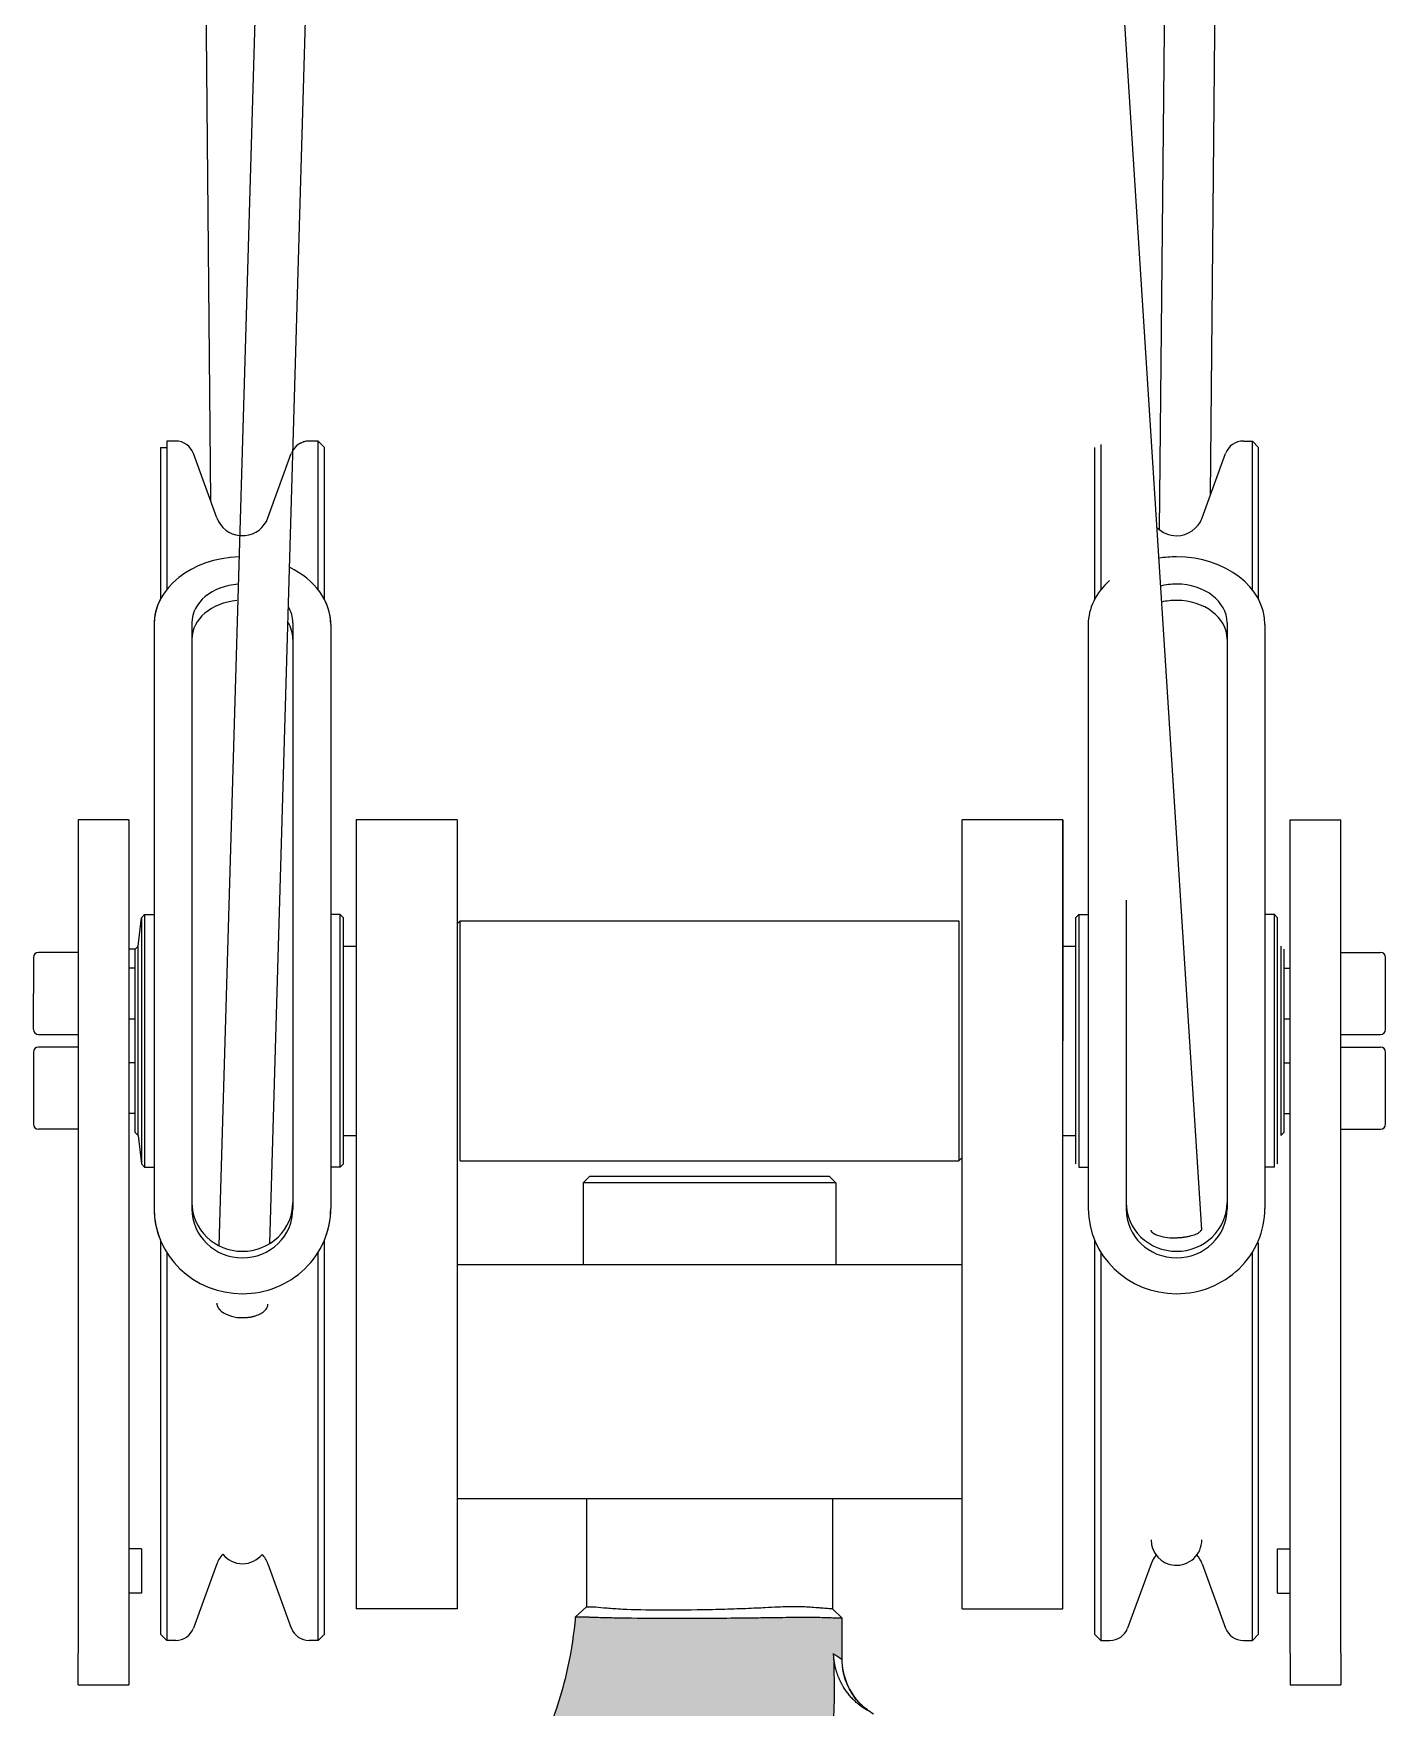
# Model space of a CAD drawing. Extents: x -599358 to 2865263, y -1062760 to 486533.
# Drawn here: x 1033367.2 to 1033703.8, y -673681.3 to -673264.6 of the extents above; entities that cross this region are included whole.
import ezdxf

# ---------------------------------------------------------------- set-up
doc = ezdxf.new("R2010")
doc.units = 0
for name, color, linetype in [('A-LIN-V', 9, 'Continuous'), ('EWHS5T6M-2', 7, 'Continuous'), ('零件1^葫芦小车', 7, 'Continuous')]:
    doc.layers.add(name, color=color, linetype=linetype)

# ---------------------------------------------------------------- blocks, each defined once
blk = doc.blocks.new('55555555rrrrrr-M-M')
h = blk.add_hatch(color=2)
h.dxf.hatch_style = 1
edge = h.paths.add_edge_path()
edge.add_ellipse((-1521107.93, 577447.26), major_axis=(-945.59, 0), ratio=1, start_angle=428.90986, end_angle=430.75307, ccw=False)
edge.add_line((-1521448.19, 576565.01), (-1521453.14, 576557.52))
edge.add_line((-1521453.14, 576557.52), (-1521453.69, 576556.69))
edge.add_line((-1521453.69, 576556.69), (-1521453.66, 576556.69))
edge.add_spline(control_points=[(-1521453.66, 576556.69), (-1521454.81, 576554.85), (-1521455.95, 576552.98), (-1521459.9, 576546.17), (-1521462.58, 576541.08), (-1521467.4, 576530.98), (-1521469.53, 576525.96), (-1521472.26, 576518.86), (-1521473.09, 576516.56), (-1521474.6, 576512.17), (-1521475.28, 576510.08), (-1521475.99, 576507.79), (-1521476.09, 576507.46), (-1521476.86, 576504.92), (-1521477.38, 576503.1), (-1521478.31, 576499.69), (-1521478.72, 576498.1), (-1521479.79, 576493.75), (-1521480.65, 576491.16), (-1521482.82, 576486.08), (-1521484.15, 576483.58), (-1521487.25, 576478.8), (-1521489.02, 576476.52), (-1521492.95, 576472.3), (-1521495.11, 576470.36), (-1521499.68, 576466.9), (-1521502.11, 576465.38), (-1521507.09, 576462.82), (-1521509.65, 576461.77), (-1521514.78, 576460.14), (-1521517.35, 576459.55), (-1521522.39, 576458.8), (-1521524.85, 576458.62), (-1521528.79, 576458.62), (-1521530.35, 576458.7), (-1521533.44, 576458.99), (-1521534.97, 576459.21), (-1521538.01, 576459.79), (-1521539.51, 576460.15), (-1521542.46, 576461), (-1521543.91, 576461.49), (-1521546.77, 576462.62), (-1521548.17, 576463.24), (-1521550.91, 576464.63), (-1521552.25, 576465.38), (-1521554.86, 576467.02), (-1521556.13, 576467.91), (-1521558.6, 576469.8), (-1521559.79, 576470.81), (-1521562.1, 576472.95), (-1521563.21, 576474.09), (-1521565.33, 576476.48), (-1521566.34, 576477.73), (-1521568.25, 576480.36), (-1521569.15, 576481.74), (-1521570.82, 576484.6), (-1521571.59, 576486.09), (-1521572.99, 576489.18), (-1521573.62, 576490.77), (-1521574.72, 576494.05), (-1521575.19, 576495.74), (-1521575.95, 576499.18), (-1521576.24, 576500.94), (-1521576.63, 576504.5), (-1521576.73, 576506.31), (-1521576.73, 576510.59), (-1521576.54, 576513.39), (-1521575.79, 576517.86), (-1521575.46, 576519.39), (-1521574.63, 576522.49), (-1521574.13, 576524.06), (-1521572.95, 576527.17), (-1521572.27, 576528.72), (-1521570.76, 576531.75), (-1521569.93, 576533.22), (-1521568.13, 576536.06), (-1521567.17, 576537.42), (-1521565.15, 576539.99), (-1521564.09, 576541.2), (-1521559.29, 576546.23), (-1521555.42, 576550.28), (-1521547.63, 576558.42), (-1521543.74, 576562.85), (-1521536.34, 576572.06), (-1521532.82, 576576.84), (-1521526.19, 576586.7), (-1521523.08, 576591.79), (-1521517.3, 576602.22), (-1521514.64, 576607.57), (-1521509.93, 576618.12), (-1521507.87, 576623.31), (-1521506.01, 576628.57)], knot_values=[0, 0, 0, 0, 0.012094, 0.012094, 0.043169, 0.043169, 0.074245, 0.074245, 0.089782, 0.089782, 0.10532, 0.10532, 0.108005, 0.108005, 0.126597, 0.126597, 0.14519, 0.14519, 0.171955, 0.171955, 0.198721, 0.198721, 0.225486, 0.225486, 0.252251, 0.252251, 0.279017, 0.279017, 0.305782, 0.305782, 0.332547, 0.332547, 0.359313, 0.359313, 0.3769, 0.3769, 0.394487, 0.394487, 0.412074, 0.412074, 0.429662, 0.429662, 0.447249, 0.447249, 0.464836, 0.464836, 0.482423, 0.482423, 0.500011, 0.500011, 0.517598, 0.517598, 0.535185, 0.535185, 0.552772, 0.552772, 0.570359, 0.570359, 0.587947, 0.587947, 0.605534, 0.605534, 0.623121, 0.623121, 0.640708, 0.640708, 0.664579, 0.664579, 0.676514, 0.676514, 0.688449, 0.688449, 0.700384, 0.700384, 0.712319, 0.712319, 0.724254, 0.724254, 0.736189, 0.736189, 0.777684, 0.777684, 0.822741, 0.822741, 0.867798, 0.867798, 0.912855, 0.912855, 0.957912, 0.957912, 1, 1, 1, 1], degree=3, periodic=0)
edge.add_line((-1521506.01, 576628.57), (-1521507.41, 576627.58))
edge.add_ellipse((-1521696.46, 576693.86), major_axis=(200.34, 0), ratio=1, start_angle=340.6813, end_angle=351.3249)
edge.add_line((-1521498.42, 576663.64), (-1521500.08, 576662.35))
edge.add_spline(control_points=[(-1521500.08, 576662.35), (-1521500.11, 576662.33), (-1521500.14, 576662.32), (-1521500.17, 576662.32), (-1521500.2, 576662.32), (-1521500.23, 576662.34), (-1521500.25, 576662.38), (-1521500.27, 576662.41), (-1521500.29, 576662.46), (-1521500.31, 576662.51), (-1521500.32, 576662.57), (-1521500.33, 576662.63), (-1521500.34, 576662.71), (-1521500.35, 576662.82), (-1521500.35, 576662.94), (-1521500.34, 576663.07), (-1521500.34, 576663.26), (-1521500.32, 576663.45), (-1521500.29, 576663.64), (-1521500.25, 576663.91), (-1521500.19, 576664.17), (-1521500.13, 576664.42), (-1521500.06, 576664.66), (-1521499.98, 576664.9), (-1521499.89, 576665.09), (-1521499.84, 576665.2), (-1521499.79, 576665.3), (-1521499.73, 576665.38), (-1521499.7, 576665.42), (-1521499.68, 576665.45), (-1521499.65, 576665.47)], knot_values=[0, 0, 0, 0, 0.06223, 0.06223, 0.06223, 0.125059, 0.125059, 0.125059, 0.182556, 0.182556, 0.182556, 0.239933, 0.239933, 0.239933, 0.329747, 0.329747, 0.329747, 0.462371, 0.462371, 0.462371, 0.647003, 0.647003, 0.647003, 0.834607, 0.834607, 0.834607, 0.943556, 0.943556, 0.943556, 1, 1, 1, 1], degree=3, periodic=0)
edge.add_line((-1521499.65, 576665.47), (-1521497.96, 576666.78))
edge.add_ellipse((-1521696.46, 576693.86), major_axis=(200.34, 0), ratio=1, start_angle=352.2315, end_angle=362.5739)
edge.add_ellipse((-1521409.42, 576828.85), major_axis=(153.06, 0), ratio=1, start_angle=235.4035, end_angle=236.3361)
edge.add_ellipse((-1521409.42, 576828.85), major_axis=(153.06, 0), ratio=1, start_angle=236.3361, end_angle=236.3512)
edge.add_line((-1521494.23, 576701.44), (-1521494.23, 576702.57))
edge.add_line((-1521494.23, 576702.57), (-1521494.23, 576711.67))
edge.add_spline(control_points=[(-1521494.23, 576711.67), (-1521494.25, 576711.67), (-1521494.28, 576711.68), (-1521494.54, 576711.68), (-1521494.98, 576711.7), (-1521495.63, 576711.71), (-1521496.43, 576711.73), (-1521497.4, 576711.76), (-1521498.84, 576711.8), (-1521500.83, 576711.84), (-1521503.75, 576711.88), (-1521508, 576711.83), (-1521513.27, 576711.75), (-1521519.98, 576711.66), (-1521528.45, 576711.61), (-1521539.87, 576711.59), (-1521548.94, 576711.68), (-1521554.11, 576711.8), (-1521556.41, 576711.88), (-1521557.55, 576711.92), (-1521558.48, 576711.95), (-1521560.12, 576711.96), (-1521560.42, 576711.95), (-1521560.64, 576711.95)], knot_values=[0, 0, 0, 0, 0.023008, 0.046985, 0.071916, 0.097784, 0.124572, 0.144341, 0.171112, 0.217444, 0.250912, 0.29895, 0.377038, 0.419517, 0.501427, 0.62005, 0.748963, 0.803749, 0.842652, 0.866405, 0.874501, 0.907064, 1, 1, 1, 1], degree=3, periodic=0)
edge.add_spline(control_points=[(-1521560.64, 576711.95), (-1521560.73, 576710.96), (-1521560.83, 576709.96), (-1521561.44, 576704.88), (-1521562.18, 576700.74), (-1521564.65, 576690.74), (-1521566.65, 576684.89), (-1521571.74, 576673.54), (-1521574.84, 576668.05), (-1521581.97, 576657.74), (-1521586.01, 576652.93), (-1521594.78, 576644.22), (-1521599.51, 576640.32), (-1521610.29, 576632.9), (-1521616.49, 576628.63), (-1521627.58, 576620.99), (-1521632.37, 576617.17), (-1521641.25, 576609.17), (-1521645.34, 576604.98), (-1521652.93, 576596.19), (-1521656.45, 576591.59), (-1521662.98, 576581.81), (-1521665.99, 576576.65), (-1521671.29, 576566), (-1521673.6, 576560.58), (-1521676.22, 576553.1), (-1521676.78, 576551.4), (-1521677.84, 576547.92), (-1521678.35, 576546.15), (-1521679.31, 576542.55), (-1521679.76, 576540.71), (-1521680.59, 576536.96), (-1521680.97, 576535.05), (-1521681.67, 576531.17), (-1521681.98, 576529.19), (-1521682.53, 576525.16), (-1521682.77, 576523.11), (-1521683.34, 576516.86), (-1521683.55, 576512.55), (-1521683.55, 576504.86), (-1521683.43, 576501.4), (-1521682.9, 576494.1), (-1521682.47, 576490.27), (-1521681.23, 576482.28), (-1521680.4, 576478.13), (-1521678.26, 576469.58), (-1521676.95, 576465.18), (-1521673.77, 576456.23), (-1521671.9, 576451.69), (-1521667.54, 576442.58), (-1521665.06, 576438.01), (-1521659.47, 576429.01), (-1521656.35, 576424.56), (-1521649.52, 576415.95), (-1521645.81, 576411.78), (-1521637.83, 576403.85), (-1521633.57, 576400.09), (-1521624.62, 576393.11), (-1521619.93, 576389.89), (-1521610.25, 576384.06), (-1521605.26, 576381.45), (-1521595.14, 576376.89), (-1521590, 576374.94), (-1521579.73, 576371.68), (-1521574.6, 576370.38), (-1521564.48, 576368.38), (-1521559.49, 576367.68), (-1521549.75, 576366.82), (-1521545.01, 576366.65), (-1521535.86, 576366.76), (-1521531.45, 576367.04), (-1521520.81, 576368.16), (-1521514.31, 576369.36), (-1521501.37, 576372.9), (-1521494.94, 576375.23), (-1521482.39, 576381.04), (-1521476.27, 576384.51), (-1521464.63, 576392.56), (-1521459.11, 576397.12), (-1521448.9, 576407.2), (-1521444.22, 576412.72), (-1521435.89, 576424.49), (-1521432.26, 576430.74), (-1521426.15, 576443.73), (-1521423.69, 576450.46), (-1521419.98, 576464.11), (-1521418.74, 576471.04), (-1521417.65, 576482.7), (-1521417.49, 576487.46), (-1521417.7, 576496.86), (-1521418.08, 576501.5), (-1521418.79, 576506.7), (-1521418.92, 576507.64), (-1521419.33, 576510.9), (-1521419.6, 576513.47), (-1521420.03, 576518.27), (-1521420.18, 576520.5), (-1521420.54, 576526.79), (-1521420.62, 576530.46), (-1521420.64, 576537.35), (-1521420.56, 576540.58), (-1521420.25, 576547.24), (-1521420.02, 576550.67), (-1521419.64, 576554.52)], knot_values=[0, 0, 0, 0, 0.005894, 0.005894, 0.030053, 0.030053, 0.064391, 0.064391, 0.098729, 0.098729, 0.133067, 0.133067, 0.167406, 0.167406, 0.20826, 0.20826, 0.244777, 0.244777, 0.281295, 0.281295, 0.317812, 0.317812, 0.354329, 0.354329, 0.387959, 0.387959, 0.397632, 0.397632, 0.407305, 0.407305, 0.416978, 0.416978, 0.426651, 0.426651, 0.436324, 0.436324, 0.445997, 0.445997, 0.465343, 0.465343, 0.479597, 0.479597, 0.493851, 0.493851, 0.508105, 0.508105, 0.522359, 0.522359, 0.536613, 0.536613, 0.550867, 0.550867, 0.565121, 0.565121, 0.579374, 0.579374, 0.593628, 0.593628, 0.607882, 0.607882, 0.622136, 0.622136, 0.63639, 0.63639, 0.650644, 0.650644, 0.664898, 0.664898, 0.679151, 0.679151, 0.693405, 0.693405, 0.715098, 0.715098, 0.73679, 0.73679, 0.758483, 0.758483, 0.780175, 0.780175, 0.801868, 0.801868, 0.82356, 0.82356, 0.845252, 0.845252, 0.866945, 0.866945, 0.882014, 0.882014, 0.897082, 0.897082, 0.899258, 0.899258, 0.911851, 0.911851, 0.924444, 0.924444, 0.949629, 0.949629, 0.974815, 0.974815, 1, 1, 1, 1], degree=3, periodic=0)
h.paths.add_polyline_path([(-1521453.69, 576556.69), (-1521453.14, 576557.52), (-1521453.12, 576556.7), (-1521453.66, 576556.69)], flags=16)
at = {"color": 2}
for p, q in [((-1521663.95, 577003.12), (-1521662.37, 577003.12)), ((-1521644.2, 576981.16), (-1521642.84, 576981.16)), ((-1521668.66, 576886.05), (-1521667.87, 576886.84)), ((-1521618.37, 576886.05), (-1521619.16, 576886.84)), ((-1521669.45, 576878.98), (-1521668.66, 576886.05)), ((-1521670.23, 576878.2), (-1521671.8, 576878.2)), ((-1521670.23, 576832.62), (-1521669.45, 576831.84)), ((-1521669.45, 576831.84), (-1521668.66, 576824.77)), ((-1521668.66, 576824.77), (-1521667.87, 576823.98))]:
    blk.add_line(p, q, dxfattribs=at)
at = {"layer": 'EWHS5T6M-2', "color": 2, "linetype": 'Continuous'}
for p, q in [((-1521663.95, 577003.12), (-1521663.95, 576965.25)), ((-1521663.95, 577003.12), (-1521663.95, 576965.25)), ((-1521660.13, 577004.7), (-1521662.37, 577004.7)), ((-1521662.37, 577004.7), (-1521662.37, 576967.68)), ((-1521660.13, 577004.7), (-1521662.37, 577004.7)), ((-1521662.37, 577004.7), (-1521662.37, 577003.12)), ((-1521624.66, 577004.7), (-1521626.91, 577004.7)), ((-1521624.66, 577004.7), (-1521626.91, 577004.7)), ((-1521624.66, 576967.68), (-1521624.66, 577004.7)), ((-1521623.09, 577003.12), (-1521624.66, 577004.7)), ((-1521623.09, 577003.12), (-1521624.66, 577004.7)), ((-1521623.09, 576965.25), (-1521623.09, 577003.12)), ((-1521623.09, 576965.25), (-1521623.09, 577003.12)), ((-1521431.37, 577003.12), (-1521431.37, 576965.25)), ((-1521429.8, 577003.84), (-1521429.8, 576967.68)), ((-1521394.33, 577004.7), (-1521392.09, 577004.7)), ((-1521392.09, 576967.68), (-1521392.09, 577004.7)), ((-1521390.52, 577003.12), (-1521392.09, 577004.7)), ((-1521390.52, 576965.25), (-1521390.52, 577003.12)), ((-1521649.87, 576985.57), (-1521655.7, 577001.59)), ((-1521649.87, 576985.57), (-1521655.7, 577001.59)), ((-1521637.17, 576985.57), (-1521631.34, 577001.59)), ((-1521404.6, 576985.57), (-1521398.76, 577001.59)), ((-1521665.52, 576959), (-1521665.52, 576890.29)), ((-1521665.52, 576959), (-1521665.52, 576890.29)), ((-1521656.09, 576959.45), (-1521656.09, 576890.44)), ((-1521630.95, 576959.45), (-1521630.95, 576890.44)), ((-1521621.52, 576959), (-1521621.52, 576890.29)), ((-1521621.52, 576959), (-1521621.52, 576890.29)), ((-1521432.95, 576959), (-1521432.95, 576890.29)), ((-1521398.37, 576959.45), (-1521398.37, 576890.44)), ((-1521388.95, 576959), (-1521388.95, 576890.29)), ((-1521671.8, 576910.41), (-1521684.37, 576910.41)), ((-1521684.37, 576910.41), (-1521684.37, 576855.41)), ((-1521671.8, 576910.41), (-1521684.37, 576910.41)), ((-1521684.37, 576910.41), (-1521684.37, 576855.41)), ((-1521671.8, 576910.41), (-1521671.8, 576855.41)), ((-1521671.8, 576910.41), (-1521671.8, 576878.2)), ((-1521615.23, 576910.41), (-1521615.23, 576855.41)), ((-1521590.09, 576910.41), (-1521615.23, 576910.41)), ((-1521615.23, 576910.41), (-1521615.23, 576855.41)), ((-1521590.09, 576910.41), (-1521615.23, 576910.41)), ((-1521590.09, 576910.41), (-1521590.09, 576855.41)), ((-1521590.09, 576910.41), (-1521590.09, 576855.41)), ((-1521464.37, 576855.41), (-1521464.37, 576910.41)), ((-1521439.23, 576910.41), (-1521464.37, 576910.41)), ((-1521464.37, 576855.41), (-1521464.37, 576910.41)), ((-1521439.23, 576910.41), (-1521464.37, 576910.41)), ((-1521439.23, 576855.41), (-1521439.23, 576910.41)), ((-1521439.23, 576910.41), (-1521439.23, 576855.41)), ((-1521382.66, 576855.41), (-1521382.66, 576910.41)), ((-1521382.66, 576910.41), (-1521370.09, 576910.41)), ((-1521370.09, 576855.41), (-1521370.09, 576910.41)), ((-1521665.52, 576890.29), (-1521665.52, 576813.7)), ((-1521665.52, 576890.29), (-1521665.52, 576813.7)), ((-1521656.09, 576890.44), (-1521656.09, 576813.52)), ((-1521630.95, 576890.44), (-1521630.95, 576813.52)), ((-1521621.52, 576890.29), (-1521621.52, 576813.7)), ((-1521621.52, 576890.29), (-1521621.52, 576813.7)), ((-1521432.95, 576890.29), (-1521432.95, 576813.7)), ((-1521423.52, 576890.44), (-1521423.52, 576813.52)), ((-1521398.37, 576890.44), (-1521398.37, 576813.52)), ((-1521388.95, 576890.29), (-1521388.95, 576813.7)), ((-1521667.87, 576886.84), (-1521665.52, 576886.84)), ((-1521667.87, 576886.84), (-1521667.87, 576823.98)), ((-1521667.87, 576886.84), (-1521665.52, 576886.84)), ((-1521619.16, 576886.84), (-1521621.52, 576886.84)), ((-1521619.16, 576886.84), (-1521621.52, 576886.84)), ((-1521619.16, 576823.98), (-1521619.16, 576886.84)), ((-1521436.09, 576886.05), (-1521435.3, 576886.84)), ((-1521435.3, 576886.84), (-1521435.3, 576823.98)), ((-1521435.3, 576886.84), (-1521432.95, 576886.84)), ((-1521386.59, 576886.84), (-1521388.95, 576886.84)), ((-1521385.8, 576886.05), (-1521386.59, 576886.84)), ((-1521386.59, 576823.98), (-1521386.59, 576886.84)), ((-1521668.66, 576886.05), (-1521668.66, 576824.77)), ((-1521618.37, 576824.77), (-1521618.37, 576886.05)), ((-1521618.37, 576824.77), (-1521618.37, 576886.05)), ((-1521590.09, 576884.48), (-1521589.3, 576885.27)), ((-1521590.09, 576884.48), (-1521589.3, 576885.27)), ((-1521589.3, 576825.55), (-1521589.3, 576885.27)), ((-1521589.3, 576885.27), (-1521465.16, 576885.27)), ((-1521589.3, 576825.55), (-1521589.3, 576885.27)), ((-1521589.3, 576885.27), (-1521465.16, 576885.27)), ((-1521465.16, 576885.27), (-1521465.16, 576825.55)), ((-1521465.16, 576885.27), (-1521465.16, 576825.55)), ((-1521436.09, 576886.05), (-1521436.09, 576824.77)), ((-1521385.8, 576824.77), (-1521385.8, 576886.05)), ((-1521670.23, 576878.2), (-1521669.45, 576878.98)), ((-1521670.23, 576878.2), (-1521669.45, 576878.98)), ((-1521670.23, 576832.62), (-1521670.23, 576878.2)), ((-1521669.45, 576831.84), (-1521669.45, 576878.98)), ((-1521618.37, 576878.98), (-1521615.23, 576878.98)), ((-1521618.37, 576878.98), (-1521615.23, 576878.98)), ((-1521439.23, 576878.98), (-1521436.09, 576878.98)), ((-1521385.02, 576878.98), (-1521385.02, 576831.84)), ((-1521384.23, 576878.2), (-1521384.23, 576832.62)), ((-1521695.53, 576876.15), (-1521695.53, 576867.2)), ((-1521695.53, 576876.15), (-1521695.53, 576867.2)), ((-1521684.37, 576877.41), (-1521694.27, 576877.41)), ((-1521684.37, 576877.41), (-1521694.27, 576877.41)), ((-1521370.09, 576877.41), (-1521360.19, 576877.41)), ((-1521358.93, 576858.24), (-1521358.93, 576876.15)), ((-1521695.53, 576872.59), (-1521695.53, 576872.59)), ((-1521695.53, 576872.59), (-1521695.53, 576872.59)), ((-1521670.23, 576873.48), (-1521671.8, 576873.48)), ((-1521384.23, 576873.48), (-1521382.66, 576873.48)), ((-1521695.53, 576858.24), (-1521695.53, 576867.2)), ((-1521695.53, 576858.24), (-1521695.53, 576867.2)), ((-1521694.27, 576856.98), (-1521684.37, 576856.98)), ((-1521694.27, 576856.98), (-1521684.37, 576856.98)), ((-1521671.8, 576860.91), (-1521670.23, 576860.91)), ((-1521384.23, 576860.91), (-1521382.66, 576860.91)), ((-1521370.09, 576856.98), (-1521360.19, 576856.98)), ((-1521684.37, 576853.84), (-1521694.27, 576853.84)), ((-1521684.37, 576853.84), (-1521694.27, 576853.84)), ((-1521684.37, 576855.41), (-1521684.37, 576710.45)), ((-1521684.37, 576855.41), (-1521684.37, 576710.45)), ((-1521671.8, 576855.41), (-1521671.8, 576710.45)), ((-1521615.23, 576855.41), (-1521615.23, 576753.27)), ((-1521615.23, 576855.41), (-1521615.23, 576753.27)), ((-1521590.09, 576855.41), (-1521590.09, 576753.27)), ((-1521590.09, 576855.41), (-1521590.09, 576753.27)), ((-1521464.37, 576753.27), (-1521464.37, 576855.41)), ((-1521464.37, 576753.27), (-1521464.37, 576855.41)), ((-1521439.23, 576753.27), (-1521439.23, 576855.41)), ((-1521439.23, 576753.27), (-1521439.23, 576855.41)), ((-1521382.66, 576710.45), (-1521382.66, 576855.41)), ((-1521370.09, 576710.45), (-1521370.09, 576855.41)), ((-1521370.09, 576853.84), (-1521360.19, 576853.84)), ((-1521695.53, 576852.58), (-1521695.53, 576834.67)), ((-1521695.53, 576852.58), (-1521695.53, 576834.67)), ((-1521670.23, 576849.91), (-1521671.8, 576849.91)), ((-1521384.23, 576849.91), (-1521382.66, 576849.91)), ((-1521358.93, 576834.67), (-1521358.93, 576852.58)), ((-1521670.23, 576837.34), (-1521671.8, 576837.34)), ((-1521671.8, 576837.34), (-1521671.8, 576728.91)), ((-1521670.23, 576837.34), (-1521671.8, 576837.34)), ((-1521670.23, 576832.62), (-1521670.23, 576837.34)), ((-1521384.23, 576837.34), (-1521382.66, 576837.34)), ((-1521684.37, 576833.41), (-1521694.27, 576833.41)), ((-1521684.37, 576833.41), (-1521694.27, 576833.41)), ((-1521384.23, 576832.62), (-1521385.02, 576831.84)), ((-1521370.09, 576833.41), (-1521360.19, 576833.41)), ((-1521618.37, 576831.84), (-1521615.23, 576831.84)), ((-1521618.37, 576831.84), (-1521615.23, 576831.84)), ((-1521439.23, 576831.84), (-1521436.09, 576831.84)), ((-1521667.87, 576823.98), (-1521665.52, 576823.98)), ((-1521667.87, 576823.98), (-1521665.52, 576823.98)), ((-1521619.16, 576823.98), (-1521621.52, 576823.98)), ((-1521619.16, 576823.98), (-1521621.52, 576823.98)), ((-1521618.37, 576824.77), (-1521619.16, 576823.98)), ((-1521618.37, 576824.77), (-1521619.16, 576823.98)), ((-1521589.3, 576825.55), (-1521465.16, 576825.55)), ((-1521589.3, 576825.55), (-1521465.16, 576825.55)), ((-1521464.37, 576826.34), (-1521465.16, 576825.55)), ((-1521464.37, 576826.34), (-1521465.16, 576825.55)), ((-1521435.3, 576823.98), (-1521432.95, 576823.98)), ((-1521386.59, 576823.98), (-1521388.95, 576823.98)), ((-1521557.09, 576821.62), (-1521558.66, 576820.05)), ((-1521557.09, 576821.62), (-1521558.66, 576820.05)), ((-1521495.8, 576820.05), (-1521558.66, 576820.05)), ((-1521558.66, 576820.05), (-1521558.66, 576799.62)), ((-1521495.8, 576820.05), (-1521558.66, 576820.05)), ((-1521558.66, 576820.05), (-1521558.66, 576799.62)), ((-1521497.37, 576821.62), (-1521557.09, 576821.62)), ((-1521497.37, 576821.62), (-1521557.09, 576821.62)), ((-1521497.37, 576821.62), (-1521495.8, 576820.05)), ((-1521497.37, 576821.62), (-1521495.8, 576820.05)), ((-1521495.8, 576820.05), (-1521495.8, 576799.62)), ((-1521495.8, 576820.05), (-1521495.8, 576799.62)), ((-1521663.95, 576805.81), (-1521663.95, 576707.7)), ((-1521663.95, 576805.81), (-1521663.95, 576707.7)), ((-1521662.37, 576802.75), (-1521662.37, 576706.12)), ((-1521624.66, 576706.12), (-1521624.66, 576802.75)), ((-1521623.09, 576707.7), (-1521623.09, 576805.81)), ((-1521623.09, 576707.7), (-1521623.09, 576805.81)), ((-1521431.37, 576805.81), (-1521431.37, 576707.7)), ((-1521429.8, 576802.75), (-1521429.8, 576706.12)), ((-1521392.09, 576706.12), (-1521392.09, 576802.75)), ((-1521390.52, 576707.7), (-1521390.52, 576805.12)), ((-1521464.37, 576799.62), (-1521590.09, 576799.62)), ((-1521464.37, 576799.62), (-1521590.09, 576799.62)), ((-1521615.23, 576753.27), (-1521615.23, 576713.98)), ((-1521615.23, 576753.27), (-1521615.23, 576713.98)), ((-1521590.09, 576753.27), (-1521590.09, 576713.98)), ((-1521590.09, 576753.27), (-1521590.09, 576713.98)), ((-1521464.37, 576713.98), (-1521464.37, 576753.27)), ((-1521464.37, 576713.98), (-1521464.37, 576753.27)), ((-1521439.23, 576713.98), (-1521439.23, 576753.27)), ((-1521439.23, 576713.98), (-1521439.23, 576753.27)), ((-1521590.09, 576741.48), (-1521464.37, 576741.48)), ((-1521590.09, 576741.48), (-1521464.37, 576741.48)), ((-1521557.87, 576741.48), (-1521557.87, 576714.48)), ((-1521557.87, 576741.48), (-1521557.87, 576714.48)), ((-1521496.59, 576741.48), (-1521496.59, 576714.03)), ((-1521496.59, 576741.48), (-1521496.59, 576714.03)), ((-1521668.66, 576728.91), (-1521671.8, 576728.91)), ((-1521668.66, 576728.91), (-1521671.8, 576728.91)), ((-1521668.66, 576728.91), (-1521668.66, 576717.91)), ((-1521668.66, 576728.91), (-1521668.66, 576717.91)), ((-1521385.8, 576717.91), (-1521385.8, 576728.91)), ((-1521385.8, 576728.91), (-1521382.66, 576728.91)), ((-1521649.87, 576725.25), (-1521655.7, 576709.23)), ((-1521649.87, 576725.25), (-1521655.7, 576709.23)), ((-1521637.17, 576725.25), (-1521631.34, 576709.23)), ((-1521637.17, 576725.25), (-1521631.34, 576709.23)), ((-1521417.3, 576725.25), (-1521423.13, 576709.23)), ((-1521404.6, 576725.25), (-1521398.76, 576709.23)), ((-1521668.66, 576717.91), (-1521671.8, 576717.91)), ((-1521671.8, 576717.91), (-1521671.8, 576710.45)), ((-1521668.66, 576717.91), (-1521671.8, 576717.91)), ((-1521385.8, 576717.91), (-1521382.66, 576717.91)), ((-1521590.09, 576713.98), (-1521615.23, 576713.98)), ((-1521590.09, 576713.98), (-1521615.23, 576713.98)), ((-1521557.87, 576714.48), (-1521560.64, 576711.95)), ((-1521557.87, 576714.48), (-1521560.64, 576711.95)), ((-1521494.23, 576711.67), (-1521496.59, 576714.03)), ((-1521494.23, 576711.67), (-1521496.59, 576714.03)), ((-1521494.23, 576701.44), (-1521494.23, 576711.67)), ((-1521494.23, 576701.44), (-1521494.23, 576711.67)), ((-1521464.37, 576713.98), (-1521439.23, 576713.98)), ((-1521464.37, 576713.98), (-1521439.23, 576713.98)), ((-1521684.37, 576710.45), (-1521684.37, 576702.98)), ((-1521684.37, 576710.45), (-1521684.37, 576702.98)), ((-1521671.8, 576710.45), (-1521671.8, 576702.98)), ((-1521671.8, 576710.45), (-1521671.8, 576702.98)), ((-1521663.95, 576707.7), (-1521662.37, 576706.12)), ((-1521663.95, 576707.7), (-1521662.37, 576706.12)), ((-1521623.09, 576707.7), (-1521624.66, 576706.12)), ((-1521623.09, 576707.7), (-1521624.66, 576706.12)), ((-1521431.37, 576707.7), (-1521429.8, 576706.12)), ((-1521390.52, 576707.7), (-1521392.09, 576706.12)), ((-1521382.66, 576702.98), (-1521382.66, 576710.45)), ((-1521370.09, 576702.98), (-1521370.09, 576710.45)), ((-1521684.37, 576695.12), (-1521684.37, 576702.98)), ((-1521684.37, 576695.12), (-1521684.37, 576702.98)), ((-1521671.8, 576702.98), (-1521671.8, 576695.12)), ((-1521671.8, 576702.98), (-1521671.8, 576695.12)), ((-1521660.13, 576706.12), (-1521662.37, 576706.12)), ((-1521660.13, 576706.12), (-1521662.37, 576706.12)), ((-1521624.66, 576706.12), (-1521626.91, 576706.12)), ((-1521624.66, 576706.12), (-1521626.91, 576706.12)), ((-1521429.8, 576706.12), (-1521427.56, 576706.12)), ((-1521394.33, 576706.12), (-1521392.09, 576706.12)), ((-1521382.66, 576702.98), (-1521382.66, 576695.12)), ((-1521370.09, 576702.98), (-1521370.09, 576695.12)), ((-1521684.37, 576695.12), (-1521671.8, 576695.12)), ((-1521684.37, 576695.12), (-1521671.8, 576695.12)), ((-1521382.66, 576695.12), (-1521370.09, 576695.12))]:
    blk.add_line(p, q, dxfattribs=at)
for centre, radius, start, end in [((-1521660.13, 576999.98), 4.71, 20, 90), ((-1521660.13, 576999.98), 4.71, 20, 90), ((-1521626.91, 576999.98), 4.71, 90, 160), ((-1521626.91, 576999.98), 4.71, 90, 148.6539), ((-1521394.33, 576999.98), 4.71, 90, 160), ((-1521643.52, 576987.88), 6.76, 200, 264.2387), ((-1521643.52, 576987.88), 6.76, 200, 264.2387), ((-1521643.52, 576987.88), 6.76, 275.7613, 340), ((-1521410.95, 576987.88), 6.76, 223.803, 270), ((-1521410.95, 576987.88), 6.76, 270, 340), ((-1521694.27, 576876.15), 1.26, 90, 180), ((-1521694.27, 576876.15), 1.26, 90, 180), ((-1521360.19, 576876.15), 1.26, 0, 90), ((-1521694.27, 576858.24), 1.26, 180, 270), ((-1521694.27, 576858.24), 1.26, 180, 270), ((-1521360.19, 576858.24), 1.26, 270, 360), ((-1521694.27, 576852.58), 1.26, 90, 180), ((-1521694.27, 576852.58), 1.26, 90, 180), ((-1521360.19, 576852.58), 1.26, 0, 90), ((-1521694.27, 576834.67), 1.26, 180, 270), ((-1521694.27, 576834.67), 1.26, 180, 270), ((-1521360.19, 576834.67), 1.26, 270, 0), ((-1521643.52, 576722.94), 6.76, 136.321, 160), ((-1521643.52, 576722.94), 6.76, 136.321, 160), ((-1521643.52, 576722.94), 6.76, 20, 43.2475), ((-1521643.52, 576722.94), 6.76, 20, 43.2475), ((-1521410.95, 576722.94), 6.76, 138.8327, 160), ((-1521410.95, 576722.94), 6.76, 20, 41.6193), ((-1521660.13, 576710.84), 4.71, 270, 340), ((-1521660.13, 576710.84), 4.71, 270, 340), ((-1521626.91, 576710.84), 4.71, 200, 270), ((-1521626.91, 576710.84), 4.71, 200, 270), ((-1521427.56, 576710.84), 4.71, 270, 340), ((-1521394.33, 576710.84), 4.71, 200, 270), ((-1521696.46, 576693.86), 200.34, 352.1432, 2.5739), ((-1521696.46, 576693.86), 200.34, 352.1432, 2.5739), ((-1521409.42, 576828.85), 153.06, 235.4035, 236.3512), ((-1521409.42, 576828.85), 153.06, 235.4035, 236.3512), ((-1521478.4, 576701.53), 15.87, 179.9284, 225.3845), ((-1521478.4, 576701.53), 15.87, 179.9284, 225.3845)]:
    blk.add_arc(centre, radius, start, end, dxfattribs=at)
for centre, major_axis, ratio, start_param, end_param in [((-1521643.52, 576959), (-22, 0), 0.766044, 4.750321, 6.283185), ((-1521410.95, 576959), (-22, 0), 0.766044, 4.712389, 4.913203), ((-1521410.95, 576959), (-22, 0), 0.766044, 3.141593, 4.712389), ((-1521643.52, 576959), (-22, 0), 0.766044, 3.141593, 4.150051), ((-1521410.95, 576959), (-22, 0), 0.766044, 5.573665, 6.283185), ((-1521643.52, 576959), (-22, 0), 0.766044, 5.902934, 6.283185), ((-1521643.52, 576959.45), (-12.57, 0), 0.766044, 4.794698, 6.283185), ((-1521643.52, 576959), (-22, 0), 0.766044, 3.141593, 3.521844), ((-1521410.95, 576959.45), (-12.57, 0), 0.766044, 4.712389, 5.031351), ((-1521410.95, 576959.45), (-12.57, 0), 0.766044, 3.141593, 4.712389), ((-1521643.52, 576955.41), (-12.57, 0), 0.766044, 4.819633, 6.283185), ((-1521643.52, 576959.45), (-12.57, 0), 0.766044, 3.141593, 3.568788), ((-1521410.95, 576955.41), (-12.57, 0), 0.766044, 4.712389, 5.010105), ((-1521410.95, 576955.41), (-12.57, 0), 0.766044, 3.141593, 4.712389), ((-1521643.52, 576955.41), (-12.57, 0), 0.766044, 3.141593, 3.590007), ((-1521643.52, 576813.7), (-22, 0), 0.965926, 0, 1.570796), ((-1521643.52, 576813.7), (-22, 0), 0.965926, 0, 0.380251), ((-1521643.52, 576815.15), (-12.57, 0), 0.965926, 0, 1.570796), ((-1521643.52, 576813.52), (-12.57, 0), 0.965926, 6.283185, 7.853982), ((-1521643.52, 576815.15), (-12.57, 0), 0.965926, 1.570796, 3.141593), ((-1521643.52, 576813.7), (-22, 0), 0.965926, 1.570796, 3.141593), ((-1521643.52, 576813.52), (-12.57, 0), 0.965926, 1.570796, 3.141593), ((-1521643.52, 576813.7), (-22, 0), 0.965926, 2.761341, 3.141593), ((-1521410.95, 576813.7), (-22, 0), 0.965926, 0, 1.570796), ((-1521410.95, 576815.15), (-12.57, 0), 0.965926, 0, 1.570796), ((-1521410.95, 576813.52), (-12.57, 0), 0.965926, 0, 1.570796), ((-1521410.95, 576815.15), (-12.57, 0), 0.965926, 1.570796, 3.141593), ((-1521410.95, 576813.7), (-22, 0), 0.965926, 1.570796, 3.141593), ((-1521410.95, 576813.52), (-12.57, 0), 0.965926, 1.570796, 3.141593)]:
    blk.add_ellipse(centre, major_axis=major_axis, ratio=ratio, start_param=start_param, end_param=end_param, dxfattribs=at)
for points, degree, knots in [([(-1521560.64, 576711.95), (-1521560.73, 576710.96), (-1521560.83, 576709.96), (-1521561.44, 576704.88), (-1521562.18, 576700.74), (-1521564.65, 576690.74), (-1521566.65, 576684.89), (-1521571.74, 576673.54), (-1521574.84, 576668.05), (-1521581.97, 576657.74), (-1521586.01, 576652.93), (-1521594.78, 576644.22), (-1521599.51, 576640.32), (-1521610.29, 576632.9), (-1521616.49, 576628.63), (-1521627.58, 576620.99), (-1521632.37, 576617.17), (-1521641.25, 576609.17), (-1521645.34, 576604.98), (-1521652.93, 576596.19), (-1521656.45, 576591.59), (-1521662.98, 576581.81), (-1521665.99, 576576.65), (-1521671.29, 576566), (-1521673.6, 576560.58), (-1521676.22, 576553.1), (-1521676.78, 576551.4), (-1521677.84, 576547.92), (-1521678.35, 576546.15), (-1521679.31, 576542.55), (-1521679.76, 576540.71), (-1521680.59, 576536.96), (-1521680.97, 576535.05), (-1521681.67, 576531.17), (-1521681.98, 576529.19), (-1521682.53, 576525.16), (-1521682.77, 576523.11), (-1521683.34, 576516.86), (-1521683.55, 576512.55), (-1521683.55, 576504.86), (-1521683.43, 576501.4), (-1521682.9, 576494.1), (-1521682.47, 576490.27), (-1521681.23, 576482.28), (-1521680.4, 576478.13), (-1521678.26, 576469.58), (-1521676.95, 576465.18), (-1521673.77, 576456.23), (-1521671.9, 576451.69), (-1521667.54, 576442.58), (-1521665.06, 576438.01), (-1521659.47, 576429.01), (-1521656.35, 576424.56), (-1521649.52, 576415.95), (-1521645.81, 576411.78), (-1521637.83, 576403.85), (-1521633.57, 576400.09), (-1521624.62, 576393.11), (-1521619.93, 576389.89), (-1521610.25, 576384.06), (-1521605.26, 576381.45), (-1521595.14, 576376.89), (-1521590, 576374.94), (-1521579.73, 576371.68), (-1521574.6, 576370.38), (-1521564.48, 576368.38), (-1521559.49, 576367.68), (-1521549.75, 576366.82), (-1521545.01, 576366.65), (-1521535.86, 576366.76), (-1521531.45, 576367.04), (-1521520.81, 576368.16), (-1521514.31, 576369.36), (-1521501.37, 576372.9), (-1521494.94, 576375.23), (-1521482.39, 576381.04), (-1521476.27, 576384.51), (-1521464.63, 576392.56), (-1521459.11, 576397.12), (-1521448.9, 576407.2), (-1521444.22, 576412.72), (-1521435.89, 576424.49), (-1521432.26, 576430.74), (-1521426.15, 576443.73), (-1521423.69, 576450.46), (-1521419.98, 576464.11), (-1521418.74, 576471.04), (-1521417.65, 576482.7), (-1521417.49, 576487.46), (-1521417.7, 576496.86), (-1521418.08, 576501.5), (-1521418.79, 576506.7), (-1521418.92, 576507.64), (-1521419.33, 576510.9), (-1521419.6, 576513.47), (-1521420.03, 576518.27), (-1521420.18, 576520.5), (-1521420.54, 576526.79), (-1521420.62, 576530.46), (-1521420.64, 576537.35), (-1521420.56, 576540.58), (-1521420.25, 576547.24), (-1521420.02, 576550.67), (-1521419.64, 576554.52)], 3, [0, 0, 0, 0, 0.005894, 0.005894, 0.030053, 0.030053, 0.064391, 0.064391, 0.098729, 0.098729, 0.133067, 0.133067, 0.167406, 0.167406, 0.20826, 0.20826, 0.244777, 0.244777, 0.281295, 0.281295, 0.317812, 0.317812, 0.354329, 0.354329, 0.387959, 0.387959, 0.397632, 0.397632, 0.407305, 0.407305, 0.416978, 0.416978, 0.426651, 0.426651, 0.436324, 0.436324, 0.445997, 0.445997, 0.465343, 0.465343, 0.479597, 0.479597, 0.493851, 0.493851, 0.508105, 0.508105, 0.522359, 0.522359, 0.536613, 0.536613, 0.550867, 0.550867, 0.565121, 0.565121, 0.579374, 0.579374, 0.593628, 0.593628, 0.607882, 0.607882, 0.622136, 0.622136, 0.63639, 0.63639, 0.650644, 0.650644, 0.664898, 0.664898, 0.679151, 0.679151, 0.693405, 0.693405, 0.715098, 0.715098, 0.73679, 0.73679, 0.758483, 0.758483, 0.780175, 0.780175, 0.801868, 0.801868, 0.82356, 0.82356, 0.845252, 0.845252, 0.866945, 0.866945, 0.882014, 0.882014, 0.897082, 0.897082, 0.899258, 0.899258, 0.911851, 0.911851, 0.924444, 0.924444, 0.949629, 0.949629, 0.974815, 0.974815, 1, 1, 1, 1]), ([(-1521560.64, 576711.95), (-1521560.73, 576710.96), (-1521560.83, 576709.96), (-1521561.44, 576704.88), (-1521562.18, 576700.74), (-1521564.65, 576690.74), (-1521566.65, 576684.89), (-1521571.74, 576673.54), (-1521574.84, 576668.05), (-1521581.97, 576657.74), (-1521586.01, 576652.93), (-1521594.78, 576644.22), (-1521599.51, 576640.32), (-1521610.29, 576632.9), (-1521616.49, 576628.63), (-1521627.58, 576620.99), (-1521632.37, 576617.17), (-1521641.25, 576609.17), (-1521645.34, 576604.98), (-1521652.93, 576596.19), (-1521656.45, 576591.59), (-1521662.98, 576581.81), (-1521665.99, 576576.65), (-1521671.29, 576566), (-1521673.6, 576560.58), (-1521676.22, 576553.1), (-1521676.78, 576551.4), (-1521677.84, 576547.92), (-1521678.35, 576546.15), (-1521679.31, 576542.55), (-1521679.76, 576540.71), (-1521680.59, 576536.96), (-1521680.97, 576535.05), (-1521681.67, 576531.17), (-1521681.98, 576529.19), (-1521682.53, 576525.16), (-1521682.77, 576523.11), (-1521683.34, 576516.86), (-1521683.55, 576512.55), (-1521683.55, 576504.86), (-1521683.43, 576501.4), (-1521682.9, 576494.1), (-1521682.47, 576490.27), (-1521681.23, 576482.28), (-1521680.4, 576478.13), (-1521678.26, 576469.58), (-1521676.95, 576465.18), (-1521673.77, 576456.23), (-1521671.9, 576451.69), (-1521667.54, 576442.58), (-1521665.06, 576438.01), (-1521659.47, 576429.01), (-1521656.35, 576424.56), (-1521649.52, 576415.95), (-1521645.81, 576411.78), (-1521637.83, 576403.85), (-1521633.57, 576400.09), (-1521624.62, 576393.11), (-1521619.93, 576389.89), (-1521610.25, 576384.06), (-1521605.26, 576381.45), (-1521595.14, 576376.89), (-1521590, 576374.94), (-1521579.73, 576371.68), (-1521574.6, 576370.38), (-1521564.48, 576368.38), (-1521559.49, 576367.68), (-1521549.75, 576366.82), (-1521545.01, 576366.65), (-1521535.86, 576366.76), (-1521531.45, 576367.04), (-1521520.81, 576368.16), (-1521514.31, 576369.36), (-1521501.37, 576372.9), (-1521494.94, 576375.23), (-1521482.39, 576381.04), (-1521476.27, 576384.51), (-1521464.63, 576392.56), (-1521459.11, 576397.12), (-1521448.9, 576407.2), (-1521444.22, 576412.72), (-1521435.89, 576424.49), (-1521432.26, 576430.74), (-1521426.15, 576443.73), (-1521423.69, 576450.46), (-1521419.98, 576464.11), (-1521418.74, 576471.04), (-1521417.65, 576482.7), (-1521417.49, 576487.46), (-1521417.7, 576496.86), (-1521418.08, 576501.5), (-1521418.79, 576506.7), (-1521418.92, 576507.64), (-1521419.33, 576510.9), (-1521419.6, 576513.47), (-1521420.03, 576518.27), (-1521420.18, 576520.5), (-1521420.54, 576526.79), (-1521420.62, 576530.46), (-1521420.64, 576537.35), (-1521420.56, 576540.58), (-1521420.25, 576547.24), (-1521420.02, 576550.67), (-1521419.64, 576554.52)], 3, [0, 0, 0, 0, 0.005894, 0.005894, 0.030053, 0.030053, 0.064391, 0.064391, 0.098729, 0.098729, 0.133067, 0.133067, 0.167406, 0.167406, 0.20826, 0.20826, 0.244777, 0.244777, 0.281295, 0.281295, 0.317812, 0.317812, 0.354329, 0.354329, 0.387959, 0.387959, 0.397632, 0.397632, 0.407305, 0.407305, 0.416978, 0.416978, 0.426651, 0.426651, 0.436324, 0.436324, 0.445997, 0.445997, 0.465343, 0.465343, 0.479597, 0.479597, 0.493851, 0.493851, 0.508105, 0.508105, 0.522359, 0.522359, 0.536613, 0.536613, 0.550867, 0.550867, 0.565121, 0.565121, 0.579374, 0.579374, 0.593628, 0.593628, 0.607882, 0.607882, 0.622136, 0.622136, 0.63639, 0.63639, 0.650644, 0.650644, 0.664898, 0.664898, 0.679151, 0.679151, 0.693405, 0.693405, 0.715098, 0.715098, 0.73679, 0.73679, 0.758483, 0.758483, 0.780175, 0.780175, 0.801868, 0.801868, 0.82356, 0.82356, 0.845252, 0.845252, 0.866945, 0.866945, 0.882014, 0.882014, 0.897082, 0.897082, 0.899258, 0.899258, 0.911851, 0.911851, 0.924444, 0.924444, 0.949629, 0.949629, 0.974815, 0.974815, 1, 1, 1, 1]), ([(-1521494.23, 576711.67), (-1521494.25, 576711.67), (-1521494.28, 576711.68), (-1521494.54, 576711.68), (-1521494.98, 576711.7), (-1521495.63, 576711.71), (-1521496.43, 576711.73), (-1521497.4, 576711.76), (-1521498.84, 576711.8), (-1521500.83, 576711.84), (-1521503.75, 576711.88), (-1521508, 576711.83), (-1521513.27, 576711.75), (-1521519.98, 576711.66), (-1521528.45, 576711.61), (-1521539.87, 576711.59), (-1521548.94, 576711.68), (-1521554.11, 576711.8), (-1521556.41, 576711.88), (-1521557.55, 576711.92), (-1521558.48, 576711.95), (-1521560.12, 576711.96), (-1521560.42, 576711.95), (-1521560.64, 576711.95)], 3, [0, 0, 0, 0, 0.023008, 0.046985, 0.071916, 0.097784, 0.124572, 0.144341, 0.171112, 0.217444, 0.250912, 0.29895, 0.377038, 0.419517, 0.501427, 0.62005, 0.748963, 0.803749, 0.842652, 0.866405, 0.874501, 0.907064, 1, 1, 1, 1]), ([(-1521494.23, 576711.67), (-1521494.25, 576711.67), (-1521494.28, 576711.68), (-1521494.54, 576711.68), (-1521494.98, 576711.7), (-1521495.63, 576711.71), (-1521496.43, 576711.73), (-1521497.4, 576711.76), (-1521498.84, 576711.8), (-1521500.83, 576711.84), (-1521503.75, 576711.88), (-1521508, 576711.83), (-1521513.27, 576711.75), (-1521519.98, 576711.66), (-1521528.45, 576711.61), (-1521539.87, 576711.59), (-1521548.94, 576711.68), (-1521554.11, 576711.8), (-1521556.41, 576711.88), (-1521557.55, 576711.92), (-1521558.48, 576711.95), (-1521560.12, 576711.96), (-1521560.42, 576711.95), (-1521560.64, 576711.95)], 3, [0, 0, 0, 0, 0.023008, 0.046985, 0.071916, 0.097784, 0.124572, 0.144341, 0.171112, 0.217444, 0.250912, 0.29895, 0.377038, 0.419517, 0.501427, 0.62005, 0.748963, 0.803749, 0.842652, 0.866405, 0.874501, 0.907064, 1, 1, 1, 1]), ([(-1521557.87, 576714.48), (-1521557.86, 576714.48), (-1521557.82, 576714.49), (-1521557.41, 576714.52), (-1521556.57, 576714.53), (-1521555.2, 576714.47), (-1521552.87, 576714.23), (-1521547.82, 576713.86), (-1521539.33, 576713.69), (-1521529.22, 576713.8), (-1521521.16, 576714.03), (-1521516.56, 576714.2), (-1521512.96, 576714.37), (-1521509.5, 576714.56), (-1521505.42, 576714.67), (-1521502.1, 576714.49), (-1521500.07, 576714.33), (-1521498.62, 576714.22), (-1521497.49, 576714.12), (-1521496.72, 576714.05), (-1521496.63, 576714.04), (-1521496.59, 576714.03)], 3, [0, 0, 0, 0, 0.020045, 0.062586, 0.096899, 0.125201, 0.187741, 0.250283, 0.373093, 0.499342, 0.563292, 0.624573, 0.648563, 0.687175, 0.749712, 0.81225, 0.849462, 0.874848, 0.92013, 0.961847, 1, 1, 1, 1]), ([(-1521557.87, 576714.48), (-1521557.86, 576714.48), (-1521557.82, 576714.49), (-1521557.41, 576714.52), (-1521556.57, 576714.53), (-1521555.2, 576714.47), (-1521552.87, 576714.23), (-1521547.82, 576713.86), (-1521539.33, 576713.69), (-1521529.22, 576713.8), (-1521521.16, 576714.03), (-1521516.56, 576714.2), (-1521512.96, 576714.37), (-1521509.5, 576714.56), (-1521505.42, 576714.67), (-1521502.1, 576714.49), (-1521500.07, 576714.33), (-1521498.62, 576714.22), (-1521497.49, 576714.12), (-1521496.72, 576714.05), (-1521496.63, 576714.04), (-1521496.59, 576714.03)], 3, [0, 0, 0, 0, 0.020045, 0.062586, 0.096899, 0.125201, 0.187741, 0.250283, 0.373093, 0.499342, 0.563292, 0.624573, 0.648563, 0.687175, 0.749712, 0.81225, 0.849462, 0.874848, 0.92013, 0.961847, 1, 1, 1, 1]), ([(-1521487.83, 576688.67), (-1521491.65, 576690.87), (-1521493.93, 576694.66), (-1521495.06, 576696.53), (-1521495.67, 576698.61), (-1521496.29, 576700.71), (-1521496.33, 576702.86)], 2, [0, 0, 0, 0.5, 0.5, 0.75, 0.75, 1, 1, 1]), ([(-1521487.83, 576688.67), (-1521491.65, 576690.87), (-1521493.93, 576694.66), (-1521495.06, 576696.53), (-1521495.67, 576698.61), (-1521496.29, 576700.71), (-1521496.33, 576702.86)], 2, [0, 0, 0, 0.5, 0.5, 0.75, 0.75, 1, 1, 1]), ([(-1521486.37, 576687.83), (-1521487.49, 576688.48), (-1521488.57, 576689.28), (-1521490.54, 576691.22), (-1521491.42, 576692.35), (-1521492.84, 576694.81), (-1521493.38, 576696.14), (-1521493.9, 576698.16), (-1521494.03, 576698.83), (-1521494.11, 576699.5)], 3, [0, 0, 0, 0, 0.2470021, 0.2470021, 0.4999999, 0.4999999, 0.7529976, 0.7529976, 0.8785574, 0.8785574, 0.8785574, 0.8785574]), ([(-1521486.37, 576687.83), (-1521487.49, 576688.48), (-1521488.57, 576689.28), (-1521490.54, 576691.22), (-1521491.42, 576692.35), (-1521492.84, 576694.81), (-1521493.38, 576696.14), (-1521493.9, 576698.16), (-1521494.03, 576698.83), (-1521494.11, 576699.5)], 3, [0, 0, 0, 0, 0.2470021, 0.2470021, 0.4999999, 0.4999999, 0.7529976, 0.7529976, 0.8785574, 0.8785574, 0.8785574, 0.8785574])]:
    blk.add_open_spline(points, degree=degree, knots=knots, dxfattribs=at)
at = {"layer": '零件1^葫芦小车', "color": 2, "linetype": 'Continuous'}
for p, q in [((-1521653.03, 577161.31), (-1521651.44, 576989.89)), ((-1521638.91, 577161.31), (-1521649.38, 576804.4)), ((-1521636.73, 576804.93), (-1521626.27, 577161.31)), ((-1521404.64, 576808.36), (-1521427.22, 577161.31)), ((-1521413.46, 577165.03), (-1521415.26, 576982.68)), ((-1521402.54, 576991.21), (-1521400.83, 577165.03)), ((-1521411.43, 576806.39), (-1521410.96, 576806.39))]:
    blk.add_line(p, q, dxfattribs=at)
for centre, radius, start, end in [((-1521411.85, 576818.79), 12.41, 250.41, 271.9488), ((-1521643.76, 576795.06), 8.57, 234.1412, 271.8662), ((-1521410.98, 576731.18), 6.32, 180, 265.702), ((-1521410.98, 576731.18), 6.32, 265.702, 360), ((-1521643.48, 576731.57), 6.32, 218.8546, 270.026), ((-1521643.48, 576731.57), 6.32, 218.8546, 270.026), ((-1521643.48, 576731.57), 6.32, 270.026, 320.7139), ((-1521643.48, 576731.57), 6.32, 270.026, 320.7139)]:
    blk.add_arc(centre, radius, start, end, dxfattribs=at)
for points, knots in [([(-1521416.01, 576807.1), (-1521416.08, 576807.12), (-1521416.21, 576807.18), (-1521416.38, 576807.26), (-1521416.53, 576807.35), (-1521416.66, 576807.43), (-1521416.77, 576807.51), (-1521416.87, 576807.59), (-1521416.96, 576807.67), (-1521417.03, 576807.74), (-1521417.09, 576807.81), (-1521417.14, 576807.88), (-1521417.18, 576807.94), (-1521417.21, 576808), (-1521417.23, 576808.05), (-1521417.25, 576808.1), (-1521417.28, 576808.18), (-1521417.29, 576808.25), (-1521417.29, 576808.3)], [0, 0, 0, 0, 0.0234361, 0.045911, 0.0674249, 0.0879777, 0.1075694, 0.1261999, 0.1438694, 0.1605777, 0.1763248, 0.1911108, 0.2049357, 0.2177994, 0.229702, 0.2406435, 0.2506238, 0.282826, 0.282826, 0.282826, 0.282826]), ([(-1521410.96, 576806.39), (-1521410.85, 576806.4), (-1521410.63, 576806.4), (-1521410.31, 576806.42), (-1521409.99, 576806.45), (-1521409.67, 576806.48), (-1521409.36, 576806.51), (-1521409.05, 576806.55), (-1521408.75, 576806.59), (-1521408.46, 576806.64), (-1521408.18, 576806.69), (-1521407.9, 576806.75), (-1521407.23, 576806.9), (-1521406.24, 576807.21), (-1521405.26, 576807.72), (-1521404.74, 576808.25), (-1521404.65, 576808.6), (-1521404.66, 576808.75)], [0, 0, 0, 0, 0.0235185, 0.0468871, 0.0701061, 0.0931755, 0.1160954, 0.138866, 0.1614874, 0.1839598, 0.2062831, 0.2284577, 0.2504836, 0.3740833, 0.4998635, 0.61949, 0.7170803, 0.7170803, 0.7170803, 0.7170803]), ([(-1521648.78, 576788.12), (-1521648.83, 576788.17), (-1521648.94, 576788.26), (-1521649.09, 576788.41), (-1521649.21, 576788.55), (-1521649.32, 576788.68), (-1521649.42, 576788.82), (-1521649.5, 576788.94), (-1521649.56, 576789.07), (-1521649.62, 576789.18), (-1521649.67, 576789.29), (-1521649.7, 576789.39), (-1521649.73, 576789.49), (-1521649.75, 576789.58), (-1521649.77, 576789.66), (-1521649.78, 576789.74), (-1521649.79, 576789.81), (-1521649.8, 576789.91), (-1521649.8, 576790), (-1521649.8, 576790.06)], [0, 0, 0, 0, 0.0230086, 0.0450393, 0.066092, 0.0861666, 0.1052632, 0.1233818, 0.1405222, 0.1566846, 0.1718689, 0.186075, 0.199303, 0.2115529, 0.2228246, 0.2331181, 0.2424335, 0.2507707, 0.2763306, 0.2763306, 0.2763306, 0.2763306]), ([(-1521643.48, 576786.5), (-1521643.38, 576786.5), (-1521643.17, 576786.5), (-1521642.85, 576786.51), (-1521642.54, 576786.53), (-1521642.23, 576786.56), (-1521641.93, 576786.59), (-1521641.63, 576786.63), (-1521641.34, 576786.68), (-1521641.06, 576786.74), (-1521640.78, 576786.8), (-1521640.51, 576786.87), (-1521639.85, 576787.07), (-1521638.88, 576787.48), (-1521637.88, 576788.21), (-1521637.3, 576789.02), (-1521637.18, 576789.57), (-1521637.17, 576789.82)], [0, 0, 0, 0, 0.0233866, 0.0466518, 0.0697957, 0.0928183, 0.1157197, 0.1384998, 0.1611587, 0.1836964, 0.206113, 0.2284083, 0.2505826, 0.3741923, 0.4999244, 0.6198532, 0.7237332, 0.7237332, 0.7237332, 0.7237332])]:
    blk.add_open_spline(points, degree=3, knots=knots, dxfattribs=at)

msp = doc.modelspace()

# ---------------------------------------------------------------- block references
at = {"layer": 'A-LIN-V'}
msp.add_blockref('55555555rrrrrr-M-M', (2555062.78, -1250370.73), dxfattribs=at)

doc.saveas('drawing.dxf')
